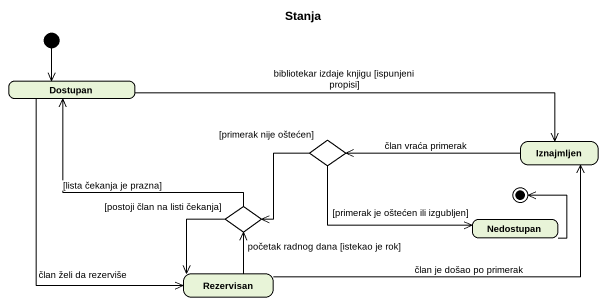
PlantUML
@startuml
title Stanja
hide empty description
state Dostupan
state choice1 <<choice>>
state Iznajmljen
state choice2 <<choice>>
state Nedostupan
state Rezervisan
[*] --> Dostupan
Dostupan -right-> Iznajmljen : bibliotekar izdaje knjigu [ispunjeni propisi]
Dostupan --> Rezervisan : član želi da rezerviše
choice1 --> choice2 : [primerak nije oštećen]
choice1 -right-> Nedostupan : [primerak je oštećen ili izgubljen]
Iznajmljen -left-> choice1 : član vraća primerak
choice2 -up-> Dostupan : [lista čekanja je prazna]
choice2 --> Rezervisan : [postoji član na listi čekanja]
Rezervisan -right-> Iznajmljen : član je došao po primerak
Rezervisan -up-> choice2 : početak radnog dana [istekao je rok]
Nedostupan -up-> [*]
@enduml
